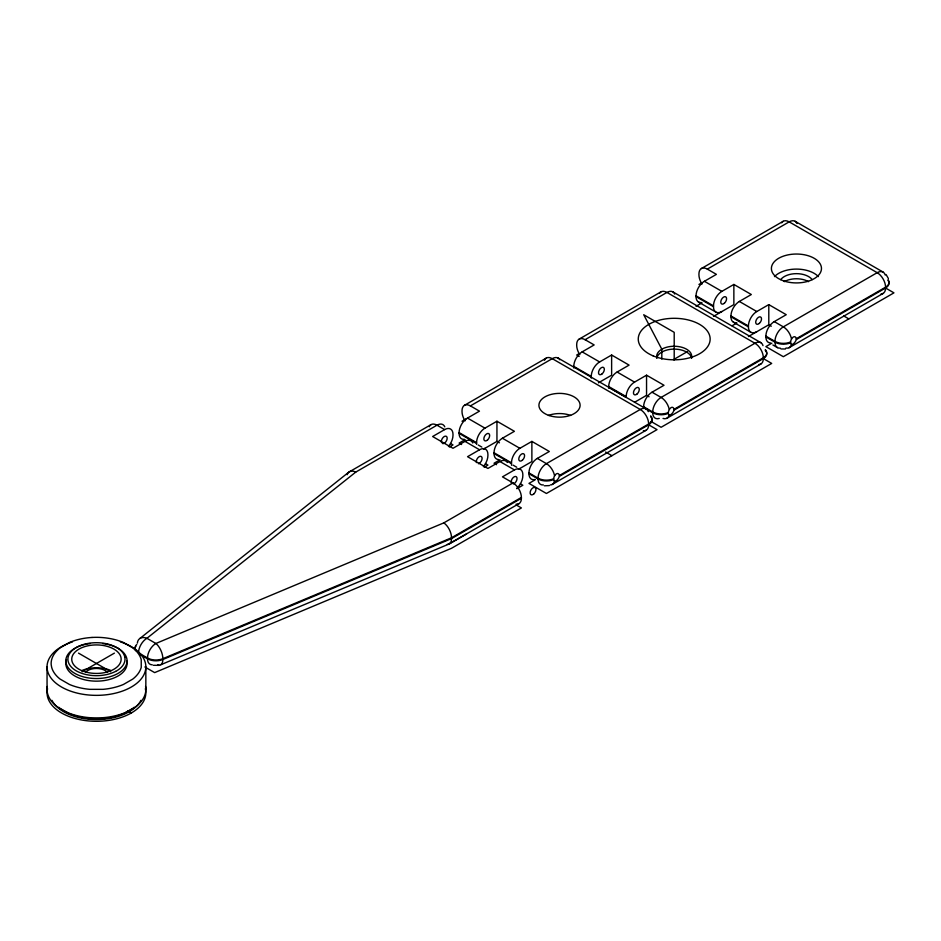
<?xml version="1.0" encoding="UTF-8"?>
<svg xmlns="http://www.w3.org/2000/svg" width="941" height="941" viewBox="0 0 941 941"><rect width="100%" height="100%" fill="white"/><g stroke="black" fill="none" stroke-linecap="round" stroke-linejoin="round"><path stroke-width="1.41" d="M140.127 638.292L348.84 472.135L431.096 424.591M444.787 426.838A11.857 6.846 -60 0 0 436.989 425.191L355.804 472.064L146.914 638.304A11.857 7.834 51.5 0 0 137.351 643.115M464.466 405.312L546.321 358.062M579.15 339.113L660.994 291.851M701.398 268.526L783.241 221.276M465.113 420.85A11.857 6.846 60 0 1 462.019 411.546L462.019 410.746A11.857 6.846 60 0 1 470.394 405.9L552.249 358.65A11.857 6.846 -60 0 1 559.801 359.768M579.797 354.651A11.857 6.846 60 0 1 576.692 345.347L576.692 344.535A11.857 6.846 60 0 1 585.079 339.701L666.922 292.439A11.857 6.846 -60 0 1 674.721 294.062M702.033 284.064A11.857 6.846 60 0 1 698.94 274.76L698.94 273.96A11.857 6.846 60 0 1 707.326 269.114L789.17 221.864A11.857 6.846 -60 0 1 796.956 223.476M448.457 446.457A11.857 6.846 -60 0 0 452.997 435.248L452.997 434.436A11.857 6.846 -60 0 0 444.611 429.602L432.625 436.518L452.997 448.281L464.983 441.364A11.857 6.846 -60 0 1 472.782 442.976M462.019 421.227L465.83 419.027M464.407 439.341A11.857 6.846 -60 0 1 459.102 433.401L459.102 432.589A11.857 6.846 -60 0 1 467.489 418.075L479.475 411.146L470.394 405.9M579.233 353.557L576.692 355.016L579.185 356.463M573.822 368.037A11.857 6.846 -60 0 1 573.787 367.19L573.787 366.378A11.857 6.846 -60 0 1 582.161 351.863L594.159 344.935L585.079 339.701M698.94 284.441L701.48 282.97M701.327 302.555A11.857 6.846 -60 0 1 696.034 296.615L696.034 295.803A11.857 6.846 -60 0 1 704.409 281.288L716.407 274.36L707.326 269.114M449.398 446.999L452.997 444.928L450.527 443.505M465.101 439.612L459.102 443.07L461.596 444.517M476.605 444.328A11.857 6.846 -60 0 1 476.569 443.482L476.569 442.67A11.857 6.846 -60 0 1 484.956 428.155L496.942 421.227L514.409 431.307L502.412 438.235A11.857 6.846 -60 0 0 494.037 452.75L494.037 453.562A11.857 6.846 -60 0 0 498.565 459.537M591.277 378.117A11.857 6.846 -60 0 1 591.242 377.27L591.242 376.459A11.857 6.846 -60 0 1 599.629 361.944L611.626 355.016L629.082 365.108L617.096 372.024A11.857 6.846 -60 0 0 608.709 386.551L608.709 387.351A11.857 6.846 -60 0 0 608.745 388.198M696.034 306.284L702.021 302.826M721.876 311.53A11.857 6.846 -60 0 1 713.49 306.695L713.49 305.884A11.857 6.846 -60 0 1 721.876 291.369L733.862 284.441L751.33 294.521L739.344 301.449A11.857 6.846 -60 0 0 730.957 315.964L730.957 316.776A11.857 6.846 -60 0 0 736.25 322.716M82.22 671.698L114.39 653.125M483.392 466.618A11.857 6.846 -60 0 0 487.92 455.409L487.92 454.597A11.857 6.846 -60 0 0 479.534 449.763L467.548 456.691L487.92 468.453L499.918 461.525A11.857 6.846 -60 0 1 507.364 462.466M483.756 449.01L496.942 441.4L499.436 442.835M598.441 382.799L611.626 375.188L611.626 355.016M713.49 316.376L733.862 304.613L733.862 284.441M484.321 467.159L487.92 465.089L485.497 463.69M500.024 459.784L494.037 463.243L496.53 464.678M511.633 465.325A11.857 6.846 -60 0 1 511.492 463.642L511.492 462.831A11.857 6.846 -60 0 1 519.879 448.316L531.877 441.4L549.332 451.48L537.346 458.396A11.857 6.846 -60 0 0 528.96 472.923L528.96 473.723A11.857 6.846 -60 0 0 535.041 479.522M608.709 387.351L626.177 397.431L626.177 396.632A11.857 6.846 -60 0 1 634.552 382.105L646.549 375.188L664.017 385.269L652.019 392.197A11.857 6.846 -60 0 0 643.632 406.712L643.632 407.512L652.725 412.758A11.857 6.846 -60 0 0 659.241 418.439M673.568 359.591L687.542 351.522M732.157 325.762L736.944 322.998M756.799 331.702A11.857 6.846 -60 0 1 748.424 326.856L748.424 326.045A11.857 6.846 -60 0 1 756.799 311.53L768.797 304.613L786.253 314.694L774.267 321.61A11.857 6.846 -60 0 0 765.88 336.137L765.88 336.937A11.857 6.846 -60 0 0 770.42 342.924M516.774 488.391A11.857 6.846 -60 0 0 522.843 475.57L522.843 474.77A11.857 6.846 -60 0 0 514.468 469.924L502.47 476.852L513.01 482.933A11.857 6.846 60 0 1 521.396 497.448L521.396 498.26A11.857 6.846 60 0 1 516.091 504.2M518.691 469.171L531.877 461.56L531.877 441.4M634.552 402.278L646.549 395.349L649.043 396.796M748.424 336.537L768.797 324.774L771.291 326.209M152.242 664.793A11.857 6.846 -60 0 1 147.502 658.806L147.502 658.006A11.857 6.846 -60 0 1 155.888 643.479L443.823 522.878L513.01 482.933M516.856 488.708L522.843 485.25L520.42 483.85M534.959 479.945L528.96 483.403L546.427 493.484L657.03 429.637L649.455 425.261M771.879 343.159L765.88 346.617L783.347 356.698L893.95 292.851L886.375 288.475M521.396 497.448L451.539 537.782L162.852 658.7A11.857 6.846 0 0 1 147.502 658.006L138.527 652.819A11.857 6.846 -60 0 1 146.914 638.304L155.888 643.479A11.857 5.681 67.3 0 1 162.852 658.7L162.852 659.512A11.857 5.681 67.3 0 1 157.806 664.805M521.396 498.26L451.539 538.593L162.852 659.512A11.857 6.846 0 0 1 147.502 658.806L140.774 654.924M160.805 664.734L448.751 544.145L518.938 503.682M552.085 484.533L646.185 430.213M666.769 418.322L760.869 364.014M789.017 347.747L883.117 293.427M449.751 543.569L466.548 533.935M549.344 485.603L544.345 485.803M159.182 665.358L153.371 665.299M785.476 348.993L780.924 348.935M795.098 221.276L883.117 272.09M843.783 315.976L848.841 318.893M704.409 281.288L721.876 291.369M739.344 301.449L756.799 311.53M774.267 321.61L783.347 326.856A11.857 6.846 60 0 1 791.499 339.007A4.046 1.647 -67.7 0 0 790.593 341.948A4.082 2.635 -53.3 0 0 790.581 342.759A4.058 1.894 -71.6 0 0 791.499 344.277A11.857 6.846 60 0 1 785.947 348.041M696.034 295.803L713.49 305.884M730.957 315.964L748.424 326.045M765.88 336.137L774.961 341.371A11.857 6.846 0 0 0 790.569 341.959M696.034 296.615L713.49 306.695M730.957 316.776L748.424 326.856M765.88 336.937L774.961 342.183A11.857 6.846 -60 0 0 780.265 348.123M698.481 302.037L715.948 312.118M733.415 322.198L750.871 332.279M772.879 344.982L777.419 347.605M672.85 291.851L760.869 342.665M764.127 359.05L771.702 363.426L661.1 427.285L651.125 421.521M582.161 351.863L599.629 361.944M617.096 372.024L634.552 382.105M652.019 392.197L661.1 397.431A11.857 6.846 60 0 1 669.263 409.594A4.058 1.659 -67.7 0 0 668.345 412.523A4.082 2.635 -53.3 0 0 668.333 413.346M573.787 366.378L591.242 376.459M608.709 386.551L626.177 396.632M643.632 406.712L652.725 411.958A11.857 6.846 0 0 0 668.333 412.534M557.731 357.851L646.596 409.147M605.604 452.033L611.909 455.679M467.489 418.075L484.956 428.155M502.412 438.235L519.879 448.316M537.346 458.396L546.427 463.642A11.857 6.846 60 0 1 554.578 475.793A4.058 1.659 -67.7 0 0 553.661 478.734A4.082 2.635 -53.3 0 0 553.661 479.545A11.857 6.846 0 0 1 538.04 478.969L528.96 473.723M459.102 432.589L476.569 442.67M494.037 452.75L511.492 462.831M528.96 472.923L538.04 478.157A11.857 6.846 0 0 0 553.649 478.746M459.102 433.401L476.569 443.482M494.037 453.562L511.492 463.642M478.193 444.975L481.827 447.081M513.116 465.136L516.75 467.242M444.611 429.602L436.989 425.191A11.857 6.846 60 0 0 429.225 426.744M464.983 441.364L479.534 449.763M499.918 461.525L514.468 469.924M516.35 505.023L521.396 507.94L451.539 548.274L154.653 672.615L144.855 666.957M78.503 653.125L110.673 671.698M127.564 710.749L131.375 712.949M886.093 274.549L888.398 278.548M768.797 304.613L768.797 324.774M674.203 359.944L674.203 332.338L643.715 314.741L661.817 349.217L661.817 359.133M646.549 375.188L646.549 395.349M496.942 421.227L496.942 441.4M145.843 666.84L145.843 689.424M47.05 666.84L47.05 689.424M140.95 700.327A46.38 26.771 0 0 1 96.441 719.559A46.38 26.771 0 0 1 51.943 700.327M145.337 688.73A49.391 28.512 0 0 1 96.441 721.3A49.391 28.512 0 0 1 47.556 688.73M126.753 660.958A30.63 17.679 0 0 1 95.347 681.143A30.63 17.679 0 0 1 66.517 659.723M85.643 672.121A12.351 7.128 0 0 1 96.441 668.451A12.351 7.128 0 0 1 107.239 672.121M82.455 670.286A24.701 14.256 0 0 1 110.438 670.286M102.722 643.55A30.63 17.679 0 0 1 121.848 670.733A30.63 17.679 0 0 1 71.034 670.733A30.63 17.679 0 0 1 90.171 643.55M115.625 671.392A28.853 16.656 0 0 1 99.24 675.591A27.395 15.821 0 0 1 95.041 675.662A28.865 16.667 0 0 1 78.326 671.921A27.395 15.821 0 0 1 75.268 670.263A28.877 16.667 0 0 1 68.034 660.794A28.43 16.409 0 0 1 75.315 648.126L77.256 646.949A28.63 16.526 0 0 1 114.555 646.443A27.395 15.821 0 0 1 117.625 648.09M115.637 671.404A27.442 15.844 0 0 0 118.531 669.651A28.853 16.656 0 0 0 124.977 659.982A27.395 15.821 0 0 0 124.882 657.559M117.601 647.961A28.853 16.656 0 0 1 124.871 657.418M145.573 686.483A49.391 28.512 0 0 1 96.441 717.948A49.391 28.512 0 0 1 47.309 686.483M120.413 641.903A49.391 28.512 0 0 1 134.457 685.048A49.391 28.512 0 0 1 58.424 685.048A49.391 28.512 0 0 1 72.481 641.903M58.812 707.314A46.227 26.689 0 0 0 60.083 708.361L69.458 713.784A46.215 26.689 0 0 0 89.818 718.642L103.075 718.653A46.203 26.677 0 0 0 123.424 713.784L132.81 708.361A46.203 26.677 0 0 0 134.081 707.314M92.018 637.457A43.615 25.184 0 0 1 100.875 637.457L103.075 637.622A46.227 26.689 0 0 1 123.424 642.48L132.81 647.902A46.215 26.689 0 0 1 141.232 659.653L141.244 667.31A46.203 26.677 0 0 1 132.81 679.061L123.424 684.472A46.203 26.677 0 0 1 103.075 689.341L89.807 689.341A46.215 26.689 0 0 1 69.458 684.472L60.071 679.061A46.227 26.689 0 0 1 51.661 667.31L51.202 664.758A43.533 25.136 0 0 1 51.367 660.923A45.768 26.419 0 0 1 60.083 647.902L69.458 642.48A45.768 26.419 0 0 1 92.018 637.457M656.853 357.815A17.514 10.116 0 0 1 674.203 346.253A17.514 10.116 0 0 1 691.541 357.815M656.771 358.18A17.514 10.116 0 0 1 674.203 349.111A17.514 10.116 0 0 1 691.623 358.18M599.629 382.105A11.857 6.846 -60 0 1 598.876 382.505M765.304 349.617A11.857 6.846 0 0 1 763.327 357.78L763.327 358.58A11.857 6.846 60 0 1 758.787 364.567M765.304 350.428A11.857 6.846 0 0 1 763.327 358.58L674.179 410.053A4.117 2.376 -60 0 0 674.179 409.241L763.327 357.78A11.857 6.846 60 0 0 754.941 343.253L666.922 292.439A11.857 6.846 60 0 0 659.476 293.38M762.998 345.618A11.857 6.846 -60 0 0 754.941 343.253L661.1 397.431A11.857 6.846 -60 0 0 652.725 411.958L652.725 412.758A11.857 6.846 0 0 0 668.333 413.346A4.046 1.882 -71.7 0 0 669.263 414.863A4.046 1.788 -55.9 0 0 671.933 413.675A4.046 1.788 -55.9 0 0 673.979 410.147M669.263 414.863A11.857 6.846 60 0 1 663.04 418.451M669.427 409.464A4.046 2.517 -71.4 0 1 672.133 407.312A4.046 2.517 -71.4 0 1 674.05 409.335M447.293 544.357A11.88 6.293 63.8 0 0 451.551 538.605L451.539 537.782A11.88 6.293 63.8 0 0 443.823 522.89M347.123 474.699A11.88 7.375 55.9 0 1 355.804 472.076M135.222 649.949A11.857 6.846 0 0 1 135.869 646.291M136.198 650.925A11.857 6.846 0 0 1 136.774 644.432M511.528 483.251A4.117 2.376 -60 0 1 513.468 477.31A4.117 2.376 -60 0 1 517.021 478.628A4.117 2.376 -60 0 1 513.315 483.909M476.393 462.584A4.117 2.376 -60 0 1 478.922 456.856A4.117 2.376 -60 0 1 482.086 458.69A4.117 2.376 -60 0 1 478.393 463.737M441.552 442.682A4.117 2.376 -60 0 1 444.093 436.624A4.117 2.376 -60 0 1 447.069 439.129A4.117 2.376 -60 0 1 442.67 443.611M784.335 281.653A17.126 9.881 0 0 1 808.554 281.653M774.478 276.607A25.031 14.444 0 0 1 796.451 269.091A25.031 14.444 0 0 1 818.411 276.607M548.391 415.44A20.584 11.88 0 0 1 570.646 415.44M484.956 448.316A11.857 6.846 -60 0 1 483.427 449.033M519.879 468.489A11.857 6.846 -60 0 1 518.35 469.206M543.333 484.909A11.857 6.846 -60 0 1 538.04 478.969L538.04 478.157A11.857 6.846 -60 0 1 546.427 463.642L640.256 409.464A11.857 6.846 -60 0 1 648.267 411.664M650.631 415.828A11.857 6.846 0 0 1 648.643 423.991L648.643 424.791A11.857 6.846 60 0 1 643.35 430.731M650.631 416.628A11.857 6.846 0 0 1 648.643 424.791L559.495 476.264A4.117 2.376 -60 0 0 559.495 475.452L648.643 423.991A11.857 6.846 60 0 0 640.256 409.464L552.249 358.65A11.857 6.846 60 0 0 544.451 360.262M550.309 484.944A11.857 6.846 60 0 0 554.578 481.074A4.058 1.894 -71.6 0 1 553.637 479.569M559.307 476.358A4.046 1.788 -55.9 0 1 557.248 479.875A4.046 1.788 -55.9 0 1 554.649 481.145M554.755 475.675A4.046 2.517 -71.4 0 1 557.448 473.523A4.046 2.517 -71.4 0 1 559.377 475.546M790.569 342.771A11.857 6.846 0 0 1 774.961 342.183L774.961 341.371A11.857 6.846 -60 0 1 783.347 326.856L877.188 272.678A11.857 6.846 -60 0 1 885.246 275.043M888.069 279.642A11.857 6.846 0 0 1 885.563 287.193L885.563 288.005A11.857 6.846 60 0 1 881.035 293.992M888.069 280.453A11.857 6.846 0 0 1 885.563 288.005L796.427 339.478A4.117 2.376 -60 0 0 796.427 338.666L885.563 287.193A11.857 6.846 60 0 0 877.188 272.678L789.17 221.864A11.857 6.846 60 0 0 781.724 222.794M780.724 279.606A17.126 9.881 0 0 1 796.451 273.655A17.126 9.881 0 0 1 812.165 279.606M796.227 339.572A4.046 1.788 -55.9 0 1 794.169 343.089A4.046 1.788 -55.9 0 1 791.569 344.359M791.675 338.889A4.046 2.517 -71.4 0 1 794.369 336.737A4.046 2.517 -71.4 0 1 796.298 338.76M81.949 670.721A24.701 14.256 0 0 0 121.013 660.653A24.701 14.256 0 0 0 86.372 646.161A24.701 14.256 0 0 0 81.949 670.721M533.794 493.943A4.117 2.376 -60 0 0 535.088 487.567A4.117 2.376 -60 0 0 530.218 491.884A4.117 2.376 -60 0 0 533.794 493.943M602.193 373.8A4.117 2.376 -60 0 0 603.487 367.425A4.117 2.376 -60 0 0 598.617 371.742A4.117 2.376 -60 0 0 602.193 373.8M637.116 393.961A4.117 2.376 -60 0 0 638.421 387.586A4.117 2.376 -60 0 0 633.552 391.903A4.117 2.376 -60 0 0 637.116 393.961M653.101 355.863A35.958 20.761 0 0 0 709.961 341.195A35.958 20.761 0 0 0 659.535 320.105A35.958 20.761 0 0 0 653.101 355.863M783.935 280.994A25.031 14.444 0 0 0 821.469 268.479A25.031 14.444 0 0 0 783.935 255.964A25.031 14.444 0 0 0 783.935 280.994M549.226 415.557A20.584 11.88 0 0 0 580.103 405.265A20.584 11.88 0 0 0 549.226 394.973A20.584 11.88 0 0 0 549.226 415.557M487.509 440A4.117 2.376 -60 0 0 488.814 433.625A4.117 2.376 -60 0 0 483.945 437.941A4.117 2.376 -60 0 0 487.509 440M522.431 460.173A4.117 2.376 -60 0 0 523.737 453.797A4.117 2.376 -60 0 0 518.867 458.114A4.117 2.376 -60 0 0 522.431 460.173M724.429 303.214A4.117 2.376 -60 0 0 725.734 296.838A4.117 2.376 -60 0 0 720.865 301.155A4.117 2.376 -60 0 0 724.429 303.214M759.363 323.386A4.117 2.376 -60 0 0 760.669 317.011A4.117 2.376 -60 0 0 755.799 321.328A4.117 2.376 -60 0 0 759.363 323.386"/></g></svg>
